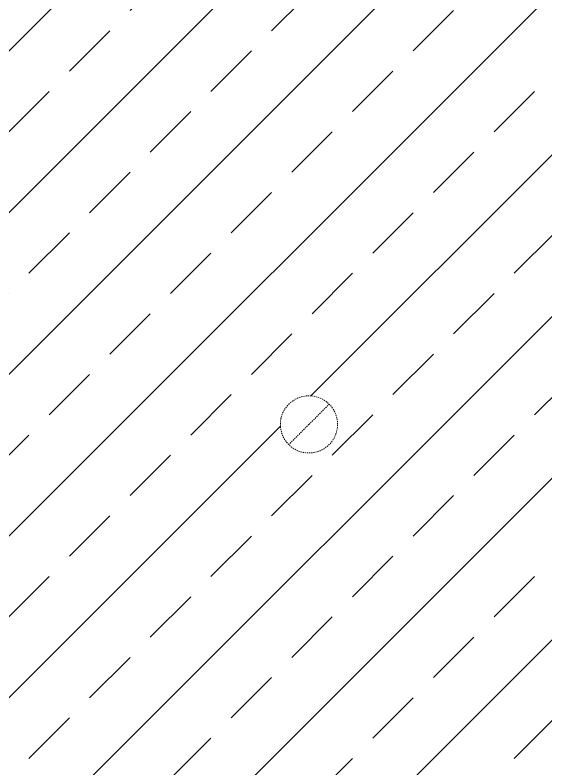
# Model space of a CAD drawing. Header units: inches. Extents: x 741 to 3125, y 9 to 2134.
# Drawn here: x 2476.6 to 2532.3, y 1668.4 to 1747.5 of the extents above; entities that cross this region are included whole.
import ezdxf

# ---------------------------------------------------------------- set-up
doc = ezdxf.new("R2010")
doc.units = ezdxf.units.IN
doc.header["$MEASUREMENT"] = 0
doc.linetypes.add('Demolished', pattern=[0.1875, 0.125, -0.0625])
for name, color, linetype, lineweight in [('A-CLNG', 13, 'Demolished', 9), ('A-CLNG-PATT', 13, 'Demolished', 9), ('E-LITE-EQPM', 33, 'Demolished', 9)]:
    doc.layers.add(name, color=color, linetype=linetype, lineweight=lineweight)

# ---------------------------------------------------------------- blocks, each defined once
blk = doc.blocks.new('L-Recessed Circular - Downlight - 6_-7761413-Level XX  RCP DEMO')
at = {"layer": 'E-LITE-EQPM', "color": 7}
for q in [(2.121, 2.121), (-2.121, -2.121)]:
    blk.add_line((0, 0), q, dxfattribs=at)
for start, end in [(360, 180), (180, 360)]:
    blk.add_arc((0, 0), 3, start, end, dxfattribs=at)

msp = doc.modelspace()

# ---------------------------------------------------------------- hatches: boundary and pattern name
at = {"layer": 'A-CLNG-PATT', "lineweight": 13}
h = msp.add_hatch(dxfattribs=at)
h.set_pattern_fill('FP_24', color=10, style=0, pattern_type=2)
h.set_pattern_definition([(45, (562.517, 0), (-8.48528, 8.48528), []), (45, (571.002, 0), (-8.48528, 8.48528), [6, -3])])
h.paths.add_polyline_path([(2546.418, 1657.042), (2587.257, 1657.042), (2587.257, 1890.161), (2541.363, 1928.671), (2271.098, 1928.671), (2290.05, 1910.369), (2290.05, 1810.013), (2290.8, 1809.993), (2290.8, 1770.763), (2290.05, 1770.763), (2290.05, 1766.075), (2348.097, 1766.075), (2348.097, 1796.417), (2465.097, 1796.417), (2465.097, 1657.042), (2504.55, 1657.042)], flags=0)
h.paths.add_polyline_path([(2507.448, 1701.542), (2506.672, 1701.644), (2505.948, 1701.944), (2505.327, 1702.421), (2504.85, 1703.042), (2504.55, 1703.766), (2504.448, 1704.542), (2504.55, 1705.319), (2504.85, 1706.042), (2505.327, 1706.664), (2505.948, 1707.14), (2506.672, 1707.44), (2507.448, 1707.542), (2508.225, 1707.44), (2508.948, 1707.14), (2509.57, 1706.664), (2510.046, 1706.042), (2510.346, 1705.319), (2510.448, 1704.542), (2510.346, 1703.766), (2510.046, 1703.042), (2509.57, 1702.421), (2508.948, 1701.944), (2508.225, 1701.644)], flags=0)
h.paths.add_polyline_path([(2553.448, 1701.542), (2552.672, 1701.644), (2551.892, 1701.987), (2551.327, 1702.421), (2550.85, 1703.042), (2550.55, 1703.766), (2550.448, 1704.542), (2550.55, 1705.319), (2550.85, 1706.042), (2551.327, 1706.664), (2551.948, 1707.14), (2552.672, 1707.44), (2553.448, 1707.542), (2554.225, 1707.44), (2554.948, 1707.14), (2555.57, 1706.664), (2556.046, 1706.042), (2556.346, 1705.319), (2556.448, 1704.542), (2556.346, 1703.766), (2556.046, 1703.042), (2555.57, 1702.421), (2554.948, 1701.944), (2554.225, 1701.644)], flags=0)
h.paths.add_polyline_path([(2553.448, 1773.542), (2552.672, 1773.644), (2551.948, 1773.944), (2551.327, 1774.421), (2550.85, 1775.042), (2550.55, 1775.766), (2550.448, 1776.542), (2550.55, 1777.319), (2550.85, 1778.042), (2551.332, 1778.668), (2551.948, 1779.14), (2552.672, 1779.44), (2553.448, 1779.542), (2554.225, 1779.44), (2554.948, 1779.14), (2555.57, 1778.664), (2556.046, 1778.042), (2556.346, 1777.319), (2556.448, 1776.542), (2556.346, 1775.766), (2556.046, 1775.042), (2555.57, 1774.421), (2554.948, 1773.944), (2554.225, 1773.644)], flags=0)
h.paths.add_polyline_path([(2507.448, 1773.542), (2506.672, 1773.644), (2505.948, 1773.944), (2505.327, 1774.421), (2504.85, 1775.042), (2504.55, 1775.766), (2504.448, 1776.542), (2504.55, 1777.319), (2504.85, 1778.042), (2505.327, 1778.664), (2505.948, 1779.14), (2506.672, 1779.44), (2507.448, 1779.542), (2508.225, 1779.44), (2509.004, 1779.097), (2509.57, 1778.664), (2510.046, 1778.042), (2510.346, 1777.319), (2510.448, 1776.542), (2510.346, 1775.766), (2510.046, 1775.042), (2509.57, 1774.421), (2508.948, 1773.944), (2508.225, 1773.644)], flags=0)
h.paths.add_polyline_path([(2319.448, 1779.542), (2318.672, 1779.644), (2317.948, 1779.944), (2317.327, 1780.421), (2316.85, 1781.042), (2316.55, 1781.766), (2316.448, 1782.542), (2316.55, 1783.319), (2316.85, 1784.042), (2317.327, 1784.664), (2317.948, 1785.14), (2318.672, 1785.44), (2319.448, 1785.542), (2320.225, 1785.44), (2320.948, 1785.14), (2321.57, 1784.664), (2322.046, 1784.042), (2322.346, 1783.319), (2322.448, 1782.542), (2322.346, 1781.766), (2322.046, 1781.042), (2321.57, 1780.421), (2320.948, 1779.944), (2320.225, 1779.644)], flags=0)
h.paths.add_polyline_path([(2319.448, 1845.542), (2318.672, 1845.644), (2317.948, 1845.944), (2317.327, 1846.421), (2316.85, 1847.042), (2316.55, 1847.766), (2316.448, 1848.542), (2316.55, 1849.319), (2316.85, 1850.042), (2317.327, 1850.664), (2317.948, 1851.14), (2318.672, 1851.44), (2319.448, 1851.542), (2320.225, 1851.44), (2320.948, 1851.14), (2321.57, 1850.664), (2322.046, 1850.042), (2322.346, 1849.319), (2322.448, 1848.542), (2322.346, 1847.766), (2322.046, 1847.042), (2321.57, 1846.421), (2320.948, 1845.944), (2320.225, 1845.644)], flags=0)
h.paths.add_polyline_path([(2379.448, 1845.542), (2378.672, 1845.644), (2377.948, 1845.944), (2377.327, 1846.421), (2376.85, 1847.042), (2376.55, 1847.766), (2376.448, 1848.542), (2376.55, 1849.319), (2376.85, 1850.042), (2377.327, 1850.664), (2377.948, 1851.14), (2378.672, 1851.44), (2379.448, 1851.542), (2380.225, 1851.44), (2380.948, 1851.14), (2381.57, 1850.664), (2382.046, 1850.042), (2382.346, 1849.319), (2382.448, 1848.542), (2382.346, 1847.766), (2382.046, 1847.042), (2381.57, 1846.421), (2380.948, 1845.944), (2380.225, 1845.644)], flags=0)
h.paths.add_polyline_path([(2451.448, 1845.542), (2450.672, 1845.644), (2449.948, 1845.944), (2449.327, 1846.421), (2448.85, 1847.042), (2448.55, 1847.766), (2448.448, 1848.542), (2448.55, 1849.319), (2448.85, 1850.042), (2449.327, 1850.664), (2449.948, 1851.14), (2450.672, 1851.44), (2451.448, 1851.542), (2452.225, 1851.44), (2452.948, 1851.14), (2453.57, 1850.664), (2454.046, 1850.042), (2454.346, 1849.319), (2454.448, 1848.542), (2454.346, 1847.766), (2454.046, 1847.042), (2453.57, 1846.421), (2452.948, 1845.944), (2452.225, 1845.644)], flags=0)
h.paths.add_polyline_path([(2553.448, 1845.542), (2552.672, 1845.644), (2551.948, 1845.944), (2551.327, 1846.421), (2550.85, 1847.042), (2550.55, 1847.766), (2550.448, 1848.542), (2550.55, 1849.319), (2550.85, 1850.042), (2551.327, 1850.664), (2551.948, 1851.14), (2552.672, 1851.44), (2553.448, 1851.542), (2554.225, 1851.44), (2554.948, 1851.14), (2555.57, 1850.664), (2556.063, 1850.003), (2556.346, 1849.319), (2556.448, 1848.542), (2556.346, 1847.766), (2556.046, 1847.042), (2555.57, 1846.421), (2554.948, 1845.944), (2554.225, 1845.644)], flags=0)
h.paths.add_polyline_path([(2507.448, 1845.542), (2506.672, 1845.644), (2505.948, 1845.944), (2505.327, 1846.421), (2504.85, 1847.042), (2504.55, 1847.766), (2504.448, 1848.542), (2504.55, 1849.319), (2504.85, 1850.042), (2505.327, 1850.664), (2505.948, 1851.14), (2506.672, 1851.44), (2507.448, 1851.542), (2508.225, 1851.44), (2508.948, 1851.14), (2509.57, 1850.664), (2510.063, 1850.003), (2510.346, 1849.319), (2510.448, 1848.542), (2510.346, 1847.766), (2510.046, 1847.042), (2509.57, 1846.421), (2508.948, 1845.944), (2508.225, 1845.644)], flags=0)
h.paths.add_polyline_path([(2451.448, 1905.542), (2450.672, 1905.644), (2449.948, 1905.944), (2449.327, 1906.421), (2448.85, 1907.042), (2448.55, 1907.766), (2448.448, 1908.542), (2448.55, 1909.319), (2448.85, 1910.042), (2449.327, 1910.664), (2449.948, 1911.14), (2450.672, 1911.44), (2451.448, 1911.542), (2452.225, 1911.44), (2452.948, 1911.14), (2453.57, 1910.664), (2454.046, 1910.042), (2454.346, 1909.319), (2454.448, 1908.542), (2454.346, 1907.766), (2454.046, 1907.042), (2453.57, 1906.421), (2452.948, 1905.944), (2452.225, 1905.644)], flags=0)
h.paths.add_polyline_path([(2507.448, 1905.542), (2506.672, 1905.644), (2505.948, 1905.944), (2505.327, 1906.421), (2504.838, 1907.071), (2504.55, 1907.766), (2504.448, 1908.542), (2504.55, 1909.319), (2504.85, 1910.042), (2505.327, 1910.664), (2505.948, 1911.14), (2506.672, 1911.44), (2507.448, 1911.542), (2508.225, 1911.44), (2508.948, 1911.14), (2509.57, 1910.664), (2510.046, 1910.042), (2510.346, 1909.319), (2510.448, 1908.542), (2510.346, 1907.766), (2510.046, 1907.042), (2509.57, 1906.421), (2508.948, 1905.944), (2508.225, 1905.644)], flags=0)
h.paths.add_polyline_path([(2319.448, 1905.542), (2318.672, 1905.644), (2317.948, 1905.944), (2317.327, 1906.421), (2316.838, 1907.071), (2316.55, 1907.766), (2316.448, 1908.542), (2316.55, 1909.319), (2316.85, 1910.042), (2317.327, 1910.664), (2317.948, 1911.14), (2318.672, 1911.44), (2319.448, 1911.542), (2320.225, 1911.44), (2320.948, 1911.14), (2321.57, 1910.664), (2322.046, 1910.042), (2322.346, 1909.319), (2322.448, 1908.542), (2322.346, 1907.766), (2322.046, 1907.042), (2321.57, 1906.421), (2320.948, 1905.944), (2320.225, 1905.644), (2320.013, 1905.617)], flags=0)
h.paths.add_polyline_path([(2379.448, 1905.542), (2378.672, 1905.644), (2377.948, 1905.944), (2377.327, 1906.421), (2376.838, 1907.071), (2376.55, 1907.766), (2376.448, 1908.542), (2376.55, 1909.319), (2376.85, 1910.042), (2377.327, 1910.664), (2377.948, 1911.14), (2378.672, 1911.44), (2379.448, 1911.542), (2380.225, 1911.44), (2380.948, 1911.14), (2381.57, 1910.664), (2382.046, 1910.042), (2382.346, 1909.319), (2382.448, 1908.542), (2382.346, 1907.766), (2382.046, 1907.042), (2381.57, 1906.421), (2380.948, 1905.944), (2380.225, 1905.644)], flags=0)
h.paths.add_polyline_path([(2553.448, 1905.542), (2552.672, 1905.644), (2551.948, 1905.944), (2551.327, 1906.421), (2550.838, 1907.071), (2550.55, 1907.766), (2550.448, 1908.542), (2550.55, 1909.319), (2550.85, 1910.042), (2551.327, 1910.664), (2551.948, 1911.14), (2552.672, 1911.44), (2553.448, 1911.542), (2554.225, 1911.44), (2554.948, 1911.14), (2555.57, 1910.664), (2556.046, 1910.042), (2556.346, 1909.319), (2556.448, 1908.542), (2556.346, 1907.766), (2556.046, 1907.042), (2555.57, 1906.421), (2554.948, 1905.944), (2554.225, 1905.644)], flags=0)

# ---------------------------------------------------------------- linework, layer by layer
at = {"layer": 'A-CLNG', "color": 7}
for start, end in [(0, 180), (180, 0)]:
    msp.add_arc((2507.448, 1704.542), 3, start, end, dxfattribs=at)

# ---------------------------------------------------------------- block references
at = {"layer": 'E-LITE-EQPM', "color": 7}
msp.add_blockref('L-Recessed Circular - Downlight - 6_-7761413-Level XX  RCP DEMO', (2507.448, 1704.542), dxfattribs=at)

doc.saveas('drawing.dxf')
